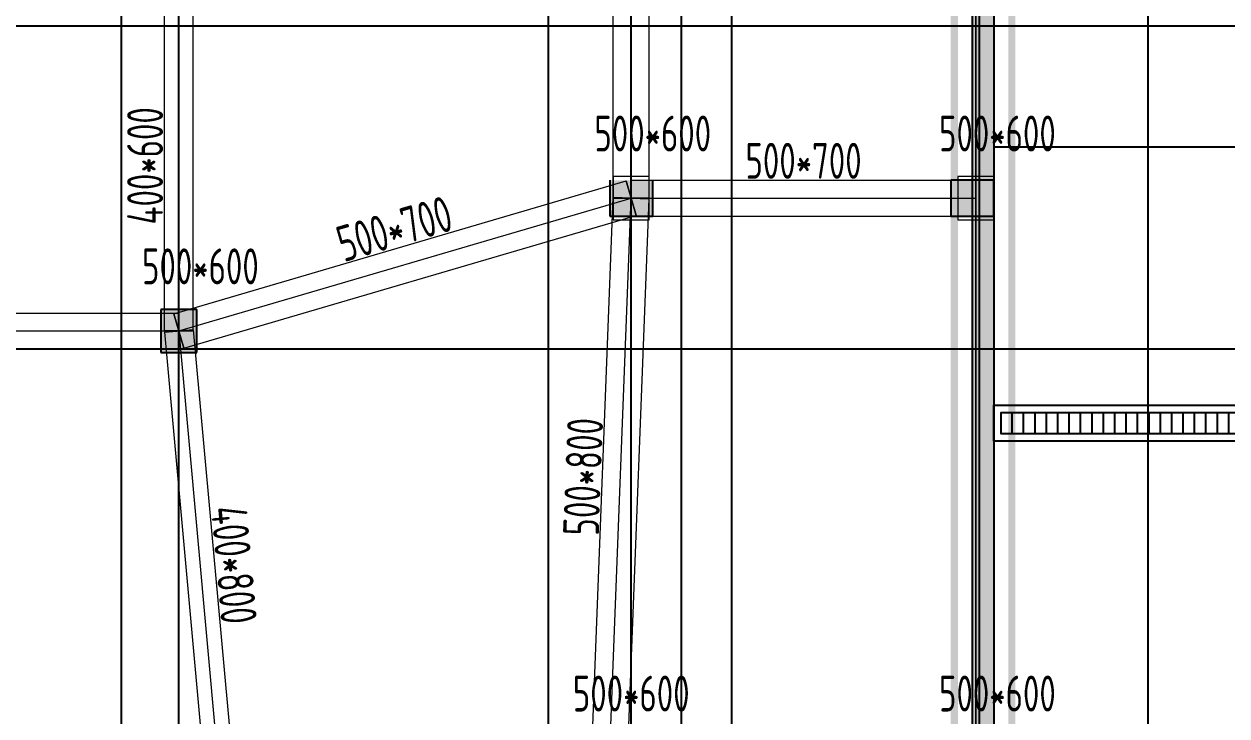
# Model space of a CAD drawing. Extents: x 369444 to 684549, y -549309 to 575337.
# Drawn here: x 457518 to 474271, y 429395 to 439032 of the extents above; entities that cross this region are included whole.
import ezdxf

# ---------------------------------------------------------------- set-up
doc = ezdxf.new("R2010")
doc.units = 0
doc.header["$LTSCALE"] = 1000
doc.header["$MEASUREMENT"] = 0
doc.linetypes.add('DASH', pattern=[0.35, 0.25, -0.1])
for name, color, linetype, lineweight, true_color in [('-1-0-1', 7, 'Continuous', 0, 0xc0c0c0), ('-1-1-2', 7, 'Continuous', 0, 0xc0c0c0), ('-2-0-1', 1, 'Continuous', 0, 0xff0000), ('-2-1-2', 9, 'Continuous', 0, 0x808080), ('1-6-1', 7, 'Continuous', 0, 0x55ff55), ('1-6-2', 7, 'Continuous', 0, 0x55ff55), ('11-6-1', 2, 'Continuous', 0, 0xffff00), ('11-6-2', 2, 'Continuous', 0, 0xffff00), ('11-6-5', 2, 'Continuous', 0, 0xffff00), ('12-6-1', 4, 'Continuous', 0, 0x00ffff), ('12-6-2', 4, 'Continuous', 0, 0x00ffff), ('12-6-5', 4, 'Continuous', 0, 0x00ffff)]:
    doc.layers.add(name, color=color, linetype=linetype, lineweight=lineweight, true_color=true_color)
for name, color, linetype in [('A-WALL-HATCH', 8, 'Continuous'), ('COLUMN', 9, 'Continuous'), ('DOTE', 1, 'Continuous'), ('PUB_HATCH', 8, 'Continuous'), ('WALL', 9, 'Continuous'), ('填充', 8, 'Continuous'), ('排水', 61, 'Continuous'), ('防火分区线', 7, 'Continuous')]:
    doc.layers.add(name, color=color, linetype=linetype)
doc.styles.add('yjkcad', font='yjkeng.shx', dxfattribs={"width": 0.7, "height": 250, "bigfont": 'yjkchn.shx'})

msp = doc.modelspace()

# ---------------------------------------------------------------- hatches: boundary and pattern name
at = {"layer": 'A-WALL-HATCH'}
for points in [[(466274.6, 436357), (466274.6, 436857), (465674.6, 436857), (465674.6, 436357)], [(471024.6, 436357), (471024.6, 436857), (470424.6, 436857), (470424.6, 436357)], [(459924.7, 434456.6), (459924.7, 435056.6), (459424.7, 435056.6), (459424.7, 434456.6)]]:
    msp.add_hatch(color=256, dxfattribs=at).paths.add_polyline_path(points)
at = {"layer": 'PUB_HATCH'}
msp.add_hatch(color=256, dxfattribs=at).paths.add_polyline_path([(471024.6, 452407), (470724.6, 452707), (470724.7, 428807), (470784.7, 428677), (471024.7, 428657)])
at = {"layer": '填充'}
h = msp.add_hatch(dxfattribs=at)
h.set_pattern_fill('ANSI31', color=256, scale=100, angle=765, style=0)
h.set_pattern_definition([(90, (-2733723.13, -17894809.41), (-158.75, 1e-13), [])])
h.paths.add_polyline_path([(478474.5, 433323.9), (471124.5, 433323.9), (471124.5, 433623.9), (478474.5, 433623.9)])

# ---------------------------------------------------------------- linework, layer by layer
at = {"layer": '-1-0-1', "color": 0}
for p in [(465974.3, 436607.1, -3600), (470774.3, 436607.1, -3600), (459674.3, 434757.1, -3600)]:
    msp.add_point(p, dxfattribs=at)
at = {"layer": '-1-1-2', "color": 0}
for p, q in [((465974.3, 436607.1, -3600), (465974.3, 436607.1)), ((470774.3, 436607.1, -3600), (470774.3, 436607.1)), ((459674.3, 434757.1, -3600), (459674.3, 434757.1))]:
    msp.add_line(p, q, dxfattribs=at)
at = {"layer": '-2-0-1', "color": 0}
for p, q in [((465974.3, 436607.1, -3600), (465974.3, 444407.1, -3600)), ((470774.3, 436607.1, -3600), (470774.3, 444407.1, -3600)), ((459674.3, 434757.1, -3600), (459674.3, 439357.1, -3600)), ((459674.3, 434757.1, -3600), (465974.3, 436607.1, -3600)), ((465674.3, 428807.1, -3600), (465974.3, 436607.1, -3600)), ((465974.3, 436607.1, -3600), (470774.3, 436607.1, -3600)), ((470774.3, 428807.1, -3600), (470774.3, 436607.1, -3600)), ((451874.3, 434757.1, -3600), (459674.3, 434757.1, -3600)), ((459674.3, 434757.1, -3600), (460274.3, 428157.1, -3600))]:
    msp.add_line(p, q, dxfattribs=at)
at = {"layer": '-2-1-2', "color": 0}
for p, q in [((465974.3, 436607.1), (465974.3, 444407.1)), ((470774.3, 436607.1), (470774.3, 444407.1)), ((459674.3, 434757.1), (459674.3, 439357.1)), ((459674.3, 434757.1), (465974.3, 436607.1)), ((465674.3, 428807.1), (465974.3, 436607.1)), ((465974.3, 436607.1), (470774.3, 436607.1)), ((470774.3, 428807.1), (470774.3, 436607.1)), ((451874.3, 434757.1), (459674.3, 434757.1)), ((459674.3, 434757.1), (460274.3, 428157.1))]:
    msp.add_line(p, q, dxfattribs=at)
at = {"layer": '1-6-1', "color": 0}
for p, q in [((470724.3, 444407.1, -3600), (470724.3, 436607.1, -3600)), ((470724.3, 436607.1), (470724.3, 444407.1)), ((471024.3, 444407.1), (471024.3, 436607.1)), ((471024.3, 436607.1, -3600), (471024.3, 444407.1, -3600)), ((470724.3, 436607.1, -3600), (470724.3, 436607.1)), ((470724.3, 436607.1, -3600), (470724.3, 428807.1, -3600)), ((470724.3, 436607.1), (470724.3, 436607.1, -3600)), ((470724.3, 428807.1), (470724.3, 436607.1)), ((471024.3, 436607.1), (471024.3, 436607.1, -3600)), ((471024.3, 436607.1), (471024.3, 428807.1)), ((471024.3, 436607.1, -3600), (471024.3, 436607.1)), ((471024.3, 428807.1, -3600), (471024.3, 436607.1, -3600))]:
    msp.add_line(p, q, dxfattribs=at)
at = {"layer": '1-6-2', "color": 0}
for p, q in [((470774.3, 444407.1), (470774.3, 436607.1)), ((470774.3, 436607.1, -3600), (470774.3, 444407.1, -3600)), ((470774.3, 436607.1), (470774.3, 436607.1, -3600)), ((470774.3, 436607.1), (470774.3, 428807.1)), ((470774.3, 436607.1, -3600), (470774.3, 436607.1)), ((470774.3, 428807.1, -3600), (470774.3, 436607.1, -3600))]:
    msp.add_line(p, q, dxfattribs=at)
at = {"layer": '11-6-1', "color": 0}
for p, q in [((465724.3, 436907.1), (465724.3, 436307.1)), ((466224.3, 436907.1), (465724.3, 436907.1)), ((465724.3, 436907.1, -3600), (465724.3, 436307.1, -3600)), ((466224.3, 436907.1, -3600), (465724.3, 436907.1, -3600)), ((465724.3, 436907.1, -3600), (465724.3, 436907.1)), ((466224.3, 436307.1), (466224.3, 436907.1)), ((466224.3, 436307.1, -3600), (466224.3, 436907.1, -3600)), ((466224.3, 436907.1, -3600), (466224.3, 436907.1)), ((470524.3, 436907.1), (470524.3, 436307.1)), ((471024.3, 436907.1), (470524.3, 436907.1)), ((470524.3, 436907.1, -3600), (470524.3, 436307.1, -3600)), ((471024.3, 436907.1, -3600), (470524.3, 436907.1, -3600)), ((470524.3, 436907.1, -3600), (470524.3, 436907.1)), ((471024.3, 436307.1), (471024.3, 436907.1)), ((471024.3, 436307.1, -3600), (471024.3, 436907.1, -3600)), ((471024.3, 436907.1, -3600), (471024.3, 436907.1)), ((465724.3, 436307.1), (466224.3, 436307.1)), ((465724.3, 436307.1, -3600), (466224.3, 436307.1, -3600)), ((465724.3, 436307.1, -3600), (465724.3, 436307.1)), ((466224.3, 436307.1, -3600), (466224.3, 436307.1)), ((470524.3, 436307.1), (471024.3, 436307.1)), ((470524.3, 436307.1, -3600), (471024.3, 436307.1, -3600)), ((470524.3, 436307.1, -3600), (470524.3, 436307.1)), ((471024.3, 436307.1, -3600), (471024.3, 436307.1)), ((459424.3, 435057.1, -5100), (459424.3, 434457.1, -5100)), ((459924.3, 435057.1, -5100), (459424.3, 435057.1, -5100)), ((459424.3, 435057.1, -8700), (459424.3, 434457.1, -8700)), ((459924.3, 435057.1, -8700), (459424.3, 435057.1, -8700)), ((459424.3, 435057.1, -8700), (459424.3, 435057.1, -5100)), ((459924.3, 434457.1, -5100), (459924.3, 435057.1, -5100)), ((459924.3, 434457.1, -8700), (459924.3, 435057.1, -8700)), ((459924.3, 435057.1, -8700), (459924.3, 435057.1, -5100)), ((459424.3, 434457.1, -5100), (459924.3, 434457.1, -5100)), ((459424.3, 434457.1, -8700), (459924.3, 434457.1, -8700)), ((459424.3, 434457.1, -8700), (459424.3, 434457.1, -5100)), ((459924.3, 434457.1, -8700), (459924.3, 434457.1, -5100))]:
    msp.add_line(p, q, dxfattribs=at)
at = {"layer": '11-6-2', "color": 0}
for p, q in [((465974.3, 436607.1, -3600), (465974.3, 436607.1)), ((470774.3, 436607.1, -3600), (470774.3, 436607.1)), ((459674.3, 434757.1, -8700), (459674.3, 434757.1, -5100))]:
    msp.add_line(p, q, dxfattribs=at)
at = {"layer": '12-6-1', "color": 0}
for p, q in [((465724.3, 436607.1), (465724.3, 444407.1)), ((465724.3, 436607.1, -800), (465724.3, 444407.1, -800)), ((466224.3, 436607.1), (466224.3, 444407.1)), ((466224.3, 436607.1, -800), (466224.3, 444407.1, -800)), ((459474.3, 434757.1, -5100), (459474.3, 439357.1, -5100)), ((459474.3, 434757.1, -5700), (459474.3, 439357.1, -5700)), ((459874.3, 434757.1, -5100), (459874.3, 439357.1, -5100)), ((459874.3, 434757.1, -5700), (459874.3, 439357.1, -5700)), ((459603.9, 434996.9, -5100), (465903.9, 436846.9, -5100)), ((459603.9, 434996.9, -5800), (465903.9, 436846.9, -5800)), ((465903.9, 436846.9, -5100), (466044.8, 436367.2, -5100)), ((465903.9, 436846.9, -5800), (465903.9, 436846.9, -5100)), ((466044.8, 436367.2, -5800), (465903.9, 436846.9, -5800)), ((465974.3, 436857.1), (465974.3, 436357.1)), ((465974.3, 436857.1, -700), (465974.3, 436857.1)), ((465974.3, 436357.1, -700), (465974.3, 436857.1, -700)), ((465974.3, 436857.1), (470774.3, 436857.1)), ((465974.3, 436857.1, -700), (470774.3, 436857.1, -700)), ((470774.3, 436857.1), (470774.3, 436357.1)), ((470774.3, 436857.1, -700), (470774.3, 436857.1)), ((470774.3, 436357.1, -700), (470774.3, 436857.1, -700)), ((465424.5, 428816.7), (465724.5, 436616.7)), ((465424.5, 428816.7, -800), (465724.5, 436616.7, -800)), ((465724.3, 436607.1), (466224.3, 436607.1)), ((465724.3, 436607.1, -800), (465724.3, 436607.1)), ((466224.3, 436607.1, -800), (465724.3, 436607.1, -800)), ((465724.5, 436616.7), (466224.1, 436597.4)), ((465724.5, 436616.7, -800), (465724.5, 436616.7)), ((466224.1, 436597.4, -800), (465724.5, 436616.7, -800)), ((465924.1, 428797.4), (466224.1, 436597.4)), ((465924.1, 428797.4, -800), (466224.1, 436597.4, -800)), ((466224.1, 436597.4), (466224.1, 436597.4, -800)), ((466224.3, 436607.1), (466224.3, 436607.1, -800)), ((459744.8, 434517.2, -5100), (466044.8, 436367.2, -5100)), ((459744.8, 434517.2, -5800), (466044.8, 436367.2, -5800)), ((465974.3, 436357.1), (465974.3, 436357.1, -700)), ((465974.3, 436357.1), (470774.3, 436357.1)), ((465974.3, 436357.1, -700), (470774.3, 436357.1, -700)), ((466044.8, 436367.2, -5100), (466044.8, 436367.2, -5800)), ((470774.3, 436357.1), (470774.3, 436357.1, -700)), ((451874.3, 435007.1, -5100), (459674.3, 435007.1, -5100)), ((451874.3, 435007.1, -5900), (459674.3, 435007.1, -5900)), ((459603.9, 434996.9, -5100), (459744.8, 434517.2, -5100)), ((459603.9, 434996.9, -5800), (459603.9, 434996.9, -5100)), ((459744.8, 434517.2, -5800), (459603.9, 434996.9, -5800)), ((459674.3, 435007.1, -5100), (459674.3, 434507.1, -5100)), ((459674.3, 435007.1, -5900), (459674.3, 435007.1, -5100)), ((459674.3, 434507.1, -5900), (459674.3, 435007.1, -5900)), ((459474.3, 434757.1, -5100), (459874.3, 434757.1, -5100)), ((459474.3, 434757.1, -5700), (459474.3, 434757.1, -5100)), ((459874.3, 434757.1, -5700), (459474.3, 434757.1, -5700)), ((459873.5, 434775.2, -5100), (459475.1, 434738.9, -5100)), ((459475.1, 434738.9, -5900), (459873.5, 434775.2, -5900)), ((459475.1, 434738.9, -5100), (459475.1, 434738.9, -5900)), ((459475.1, 434738.9, -5100), (460075.1, 428138.9, -5100)), ((459475.1, 434738.9, -5900), (460075.1, 428138.9, -5900)), ((459873.5, 434775.2, -5900), (459873.5, 434775.2, -5100)), ((459873.5, 434775.2, -5100), (460473.5, 428175.2, -5100)), ((459873.5, 434775.2, -5900), (460473.5, 428175.2, -5900)), ((459874.3, 434757.1, -5100), (459874.3, 434757.1, -5700)), ((451874.3, 434507.1, -5100), (459674.3, 434507.1, -5100)), ((451874.3, 434507.1, -5900), (459674.3, 434507.1, -5900)), ((459674.3, 434507.1, -5100), (459674.3, 434507.1, -5900)), ((459744.8, 434517.2, -5100), (459744.8, 434517.2, -5800))]:
    msp.add_line(p, q, dxfattribs=at)
at = {"layer": '12-6-2', "color": 0}
for p, q in [((465974.3, 436607.1), (465974.3, 444407.1)), ((459674.3, 434757.1, -5100), (459674.3, 439357.1, -5100)), ((459674.3, 434757.1, -5100), (465974.3, 436607.1, -5100)), ((465674.3, 428807.1), (465974.3, 436607.1)), ((465974.3, 436607.1), (470774.3, 436607.1)), ((451874.3, 434757.1, -5100), (459674.3, 434757.1, -5100)), ((459674.3, 434757.1, -5100), (460274.3, 428157.1, -5100))]:
    msp.add_line(p, q, dxfattribs=at)
at = {"layer": 'COLUMN', "color": 8}
for p, q in [((465674.6, 436857), (465674.6, 436357)), ((466274.6, 436357), (466274.6, 436857)), ((471024.6, 436857), (470424.6, 436857)), ((470424.6, 436857), (470424.6, 436357)), ((471024.6, 436357), (471024.6, 436857)), ((465674.6, 436357), (466274.6, 436357)), ((470424.6, 436357), (471024.6, 436357)), ((459924.7, 435056.6), (459424.7, 435056.6)), ((459424.7, 435056.6), (459424.7, 434456.6)), ((459924.7, 434456.6), (459924.7, 435056.6)), ((459424.7, 434456.6), (459924.7, 434456.6))]:
    msp.add_line(p, q, dxfattribs=at)
at = {"layer": 'DOTE', "color": 8}
for p, q in [((458874.5, 59364.2), (458874.5, 476704.8)), ((459674.5, 261807), (459674.5, 476704.8)), ((464824.5, 261807), (464824.5, 476704.8)), ((465974.5, 261807), (465974.5, 476704.8)), ((466674.5, 59364.2), (466674.5, 476704.8)), ((467374.5, 261807), (467374.5, 476704.8)), ((470824.5, 261807), (470824.5, 476704.8)), ((473174.5, 261807), (473174.5, 476704.8))]:
    msp.add_line(p, q, dxfattribs=at)
at = {"layer": 'DOTE', "color": 8, "lineweight": -2}
for p, q in [((377844.4, 439007), (624570.9, 439007)), ((377844.4, 434507), (624570.9, 434507))]:
    msp.add_line(p, q, dxfattribs=at)
at = {"layer": 'WALL'}
for p, q in [((470724.6, 452707), (470724.7, 428807)), ((471024.6, 452407), (471024.7, 428657))]:
    msp.add_line(p, q, dxfattribs=at)
at = {"layer": '排水', "linetype": 'ByBlock', "lineweight": -2, "ltscale": 6}
msp.add_lwpolyline([(471024.5, 437323.9), (478574.5, 437323.9)], dxfattribs=at)
at = {"layer": '排水'}
for points in [[(478574.5, 433223.9), (471024.5, 433223.9), (471024.5, 433723.9), (478574.5, 433723.9), (478574.5, 433223.9)], [(478474.5, 433323.9), (471124.5, 433323.9), (471124.5, 433623.9), (478474.5, 433623.9), (478474.5, 433323.9)]]:
    msp.add_lwpolyline(points, dxfattribs=at)
at = {"layer": '防火分区线', "color": 114, "linetype": 'DASH', "ltscale": 8, "const_width": 100}
for points in [[(415849.5, 423407.1), (465574.6, 423442.4), (465574.6, 426257), (468124.5, 426257), (468124.5, 429057), (470474.5, 429057), (470474.5, 452957), (478324.5, 452957)], [(415449.8, 422606.9), (466374.6, 422643), (466374.6, 425457), (468924.5, 425457), (468924.5, 428257), (471274.5, 428257), (471274.5, 452157), (479124.5, 452157)]]:
    msp.add_lwpolyline(points, dxfattribs=at)

# ---------------------------------------------------------------- texts
at = {"layer": '11-6-5', "color": 0, "char_height": 500, "attachment_point": 8, "style": 'yjkcad'}
for insert in [(466274.3, 437257.1, -3600), (471074.3, 437257.1, -3600), (459974.3, 435407.1, -3600), (465974.3, 429457.1, -3600), (471074.3, 429457.1, -3600)]:
    msp.add_mtext('500*600', dxfattribs=dict(at, insert=insert))
at = {"layer": '12-6-5', "color": 0, "char_height": 500, "attachment_point": 8, "style": 'yjkcad'}
for s, insert, rotation in [('400*600', (459454.3, 437057.1), 90), ('500*700', (462748.2, 435941.1), 16.36492), ('500*800', (465554.5, 432717.4), 87.7974), ('400*800', (460193.4, 431477), 275.19443)]:
    msp.add_mtext(s, dxfattribs=dict(at, insert=insert, rotation=rotation))
at = {"layer": '12-6-5', "color": 0, "insert": (468374.3, 436877.1), "char_height": 500, "attachment_point": 8, "style": 'yjkcad'}
msp.add_mtext('500*700', dxfattribs=at)

doc.saveas('drawing.dxf')
